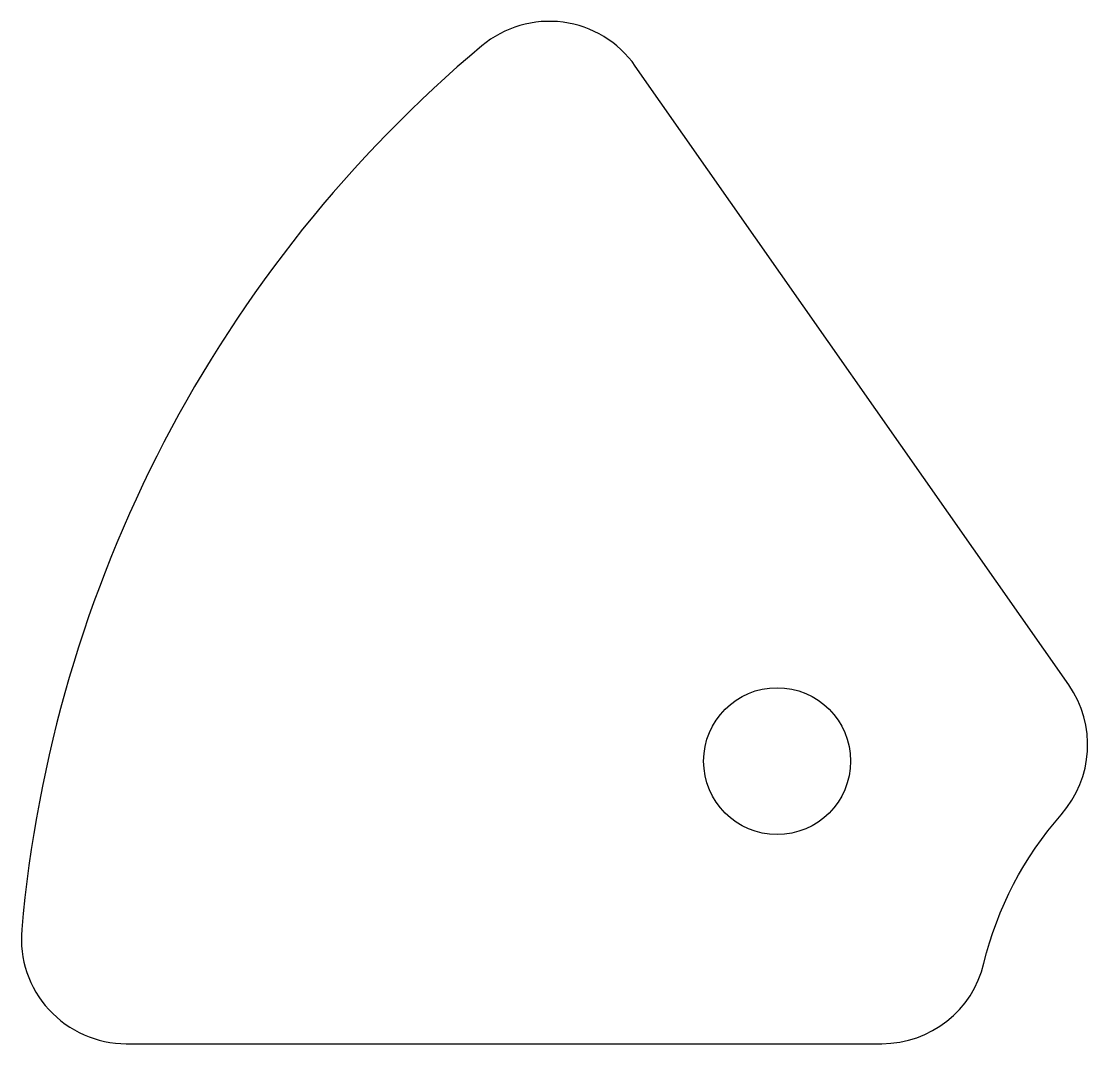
# Model space of a CAD drawing. Header units: millimetres. Extents: x -37.1 to -6.6, y 0 to 29.2.
import ezdxf

# ---------------------------------------------------------------- set-up
doc = ezdxf.new("R2010")
doc.units = ezdxf.units.MM
doc.layers.get('0').update_dxf_attribs({"linetype": 'CONTINUOUS'})

msp = doc.modelspace()

# ---------------------------------------------------------------- linework, layer by layer
msp.add_lwpolyline([(-37.107, 3.263, 0.440141), (-34.118, 0), (-12.521, 0, 0.346895), (-9.603, 2.301, -0.123012), (-7.393, 6.547, 0.346895), (-7.182, 10.256), (-19.569, 27.948, 0.440141), (-23.956, 28.525, 0.198685)], format="xyb", close=True)
msp.add_circle((-15.516, 8.077), 2.1)

doc.saveas('drawing.dxf')
